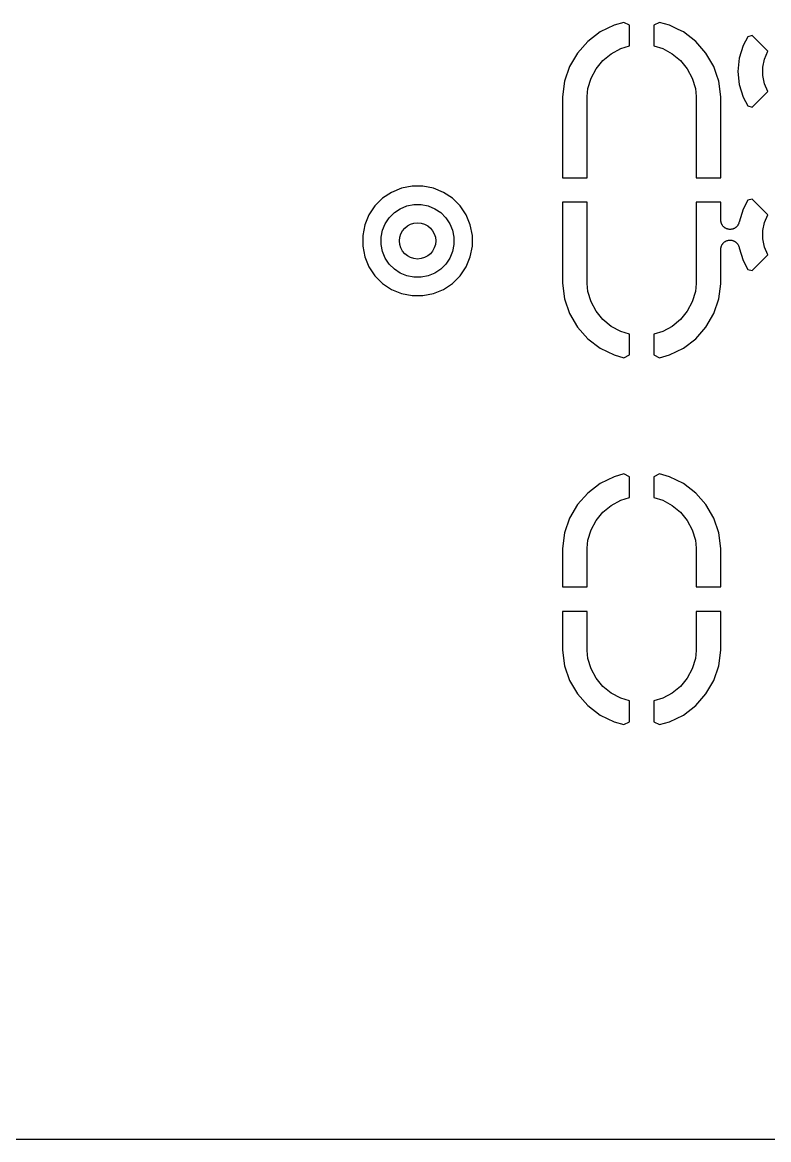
# Model space of a CAD drawing. Extents: x 0.48 to 2.43, y -7.79 to -4.85.
# Drawn here: x 1.0842 to 1.3267, y -7.7883 to -7.425 of the extents above; entities that cross this region are included whole.
import ezdxf

# ---------------------------------------------------------------- set-up
doc = ezdxf.new("R2010")
doc.units = 0
doc.header["$MEASUREMENT"] = 0
doc.layers.add('BLACK', color=7, linetype='CONTINUOUS')

msp = doc.modelspace()

# ---------------------------------------------------------------- linework, layer by layer
at = {"layer": 'BLACK', "linetype": 'CONTINUOUS'}
for p, q in [((1.27965, -7.42501), (1.27644, -7.4259)), ((1.28143, -7.42591), (1.27965, -7.42501)), ((1.29122, -7.42501), (1.28943, -7.42591)), ((1.29443, -7.4259), (1.29122, -7.42501)), ((1.2719, -7.42813), (1.26789, -7.43119)), ((1.27644, -7.4259), (1.2719, -7.42813)), ((1.28143, -7.4327), (1.28143, -7.42591)), ((1.28943, -7.42591), (1.28943, -7.4327)), ((1.29725, -7.42729), (1.29443, -7.4259)), ((1.29897, -7.42813), (1.29725, -7.42729)), ((1.30298, -7.43119), (1.29897, -7.42813)), ((1.26789, -7.43119), (1.26456, -7.43498)), ((1.27862, -7.43355), (1.28143, -7.4327)), ((1.28943, -7.4327), (1.29225, -7.43355)), ((1.30631, -7.43498), (1.30298, -7.43119)), ((1.31836, -7.43259), (1.31711, -7.43669)), ((1.31989, -7.42971), (1.31836, -7.43259)), ((1.32132, -7.42934), (1.31989, -7.42971)), ((1.32638, -7.4344), (1.32132, -7.42934)), ((1.26456, -7.43498), (1.26203, -7.43934)), ((1.27285, -7.43741), (1.27554, -7.4352)), ((1.27554, -7.4352), (1.27862, -7.43355)), ((1.29225, -7.43355), (1.29532, -7.4352)), ((1.29532, -7.4352), (1.29802, -7.43741)), ((1.30884, -7.43934), (1.30631, -7.43498)), ((1.32533, -7.43693), (1.32637, -7.43442)), ((1.32637, -7.43442), (1.32638, -7.4344)), ((1.26203, -7.43934), (1.2604, -7.44411)), ((1.27063, -7.44011), (1.27285, -7.43741)), ((1.29802, -7.43741), (1.30024, -7.44011)), ((1.30973, -7.44194), (1.30884, -7.43934)), ((1.31711, -7.43669), (1.3167, -7.44096)), ((1.3248, -7.43959), (1.32533, -7.43693)), ((1.3248, -7.4423), (1.3248, -7.43959)), ((1.26797, -7.44653), (1.26899, -7.44319)), ((1.26899, -7.44319), (1.27063, -7.44011)), ((1.30024, -7.44011), (1.30188, -7.44319)), ((1.30188, -7.44319), (1.30289, -7.44653)), ((1.31047, -7.44411), (1.30973, -7.44194)), ((1.30973, -7.44194), (1.30973, -7.44194)), ((1.3167, -7.44096), (1.31712, -7.44523)), ((1.32533, -7.44496), (1.3248, -7.4423)), ((1.2604, -7.44411), (1.25972, -7.4492)), ((1.26772, -7.44913), (1.26797, -7.44653)), ((1.30289, -7.44653), (1.30315, -7.44913)), ((1.31115, -7.4492), (1.31047, -7.44411)), ((1.31712, -7.44523), (1.31837, -7.44934)), ((1.32637, -7.44747), (1.32533, -7.44496)), ((1.25972, -7.4492), (1.25972, -7.47553)), ((1.26772, -7.47553), (1.26772, -7.44913)), ((1.30315, -7.44913), (1.30315, -7.47553)), ((1.31115, -7.47553), (1.31115, -7.4492)), ((1.31837, -7.44934), (1.31989, -7.45218)), ((1.32132, -7.45255), (1.32638, -7.44749)), ((1.32638, -7.44749), (1.32637, -7.44747)), ((1.31989, -7.45218), (1.32132, -7.45255)), ((1.25972, -7.47553), (1.26772, -7.47553)), ((1.30315, -7.47553), (1.31115, -7.47553)), ((1.2074, -7.47894), (1.20416, -7.48028)), ((1.21084, -7.47825), (1.2074, -7.47894)), ((1.21435, -7.47825), (1.21084, -7.47825)), ((1.21779, -7.47894), (1.21435, -7.47825)), ((1.22104, -7.48028), (1.21779, -7.47894)), ((1.20124, -7.48223), (1.19876, -7.48471)), ((1.20416, -7.48028), (1.20124, -7.48223)), ((1.22395, -7.48223), (1.22104, -7.48028)), ((1.22437, -7.48265), (1.22395, -7.48223)), ((1.22643, -7.48471), (1.22437, -7.48265)), ((1.22437, -7.48265), (1.22437, -7.48265)), ((1.25972, -7.48353), (1.25972, -7.50986)), ((1.26772, -7.48353), (1.25972, -7.48353)), ((1.26772, -7.50993), (1.26772, -7.48353)), ((1.31115, -7.48353), (1.30315, -7.48353)), ((1.30315, -7.48353), (1.30315, -7.50993)), ((1.31115, -7.48934), (1.31115, -7.48353)), ((1.31989, -7.48286), (1.31836, -7.48574)), ((1.32132, -7.48249), (1.31989, -7.48286)), ((1.32638, -7.48755), (1.32132, -7.48249)), ((1.19876, -7.48471), (1.19681, -7.48763)), ((1.20342, -7.48853), (1.20507, -7.48689)), ((1.20507, -7.48689), (1.207, -7.4856)), ((1.207, -7.4856), (1.20915, -7.48471)), ((1.20915, -7.48471), (1.21144, -7.48425)), ((1.21144, -7.48425), (1.21376, -7.48425)), ((1.21376, -7.48425), (1.21604, -7.48471)), ((1.21604, -7.48471), (1.21819, -7.4856)), ((1.21819, -7.4856), (1.22013, -7.48689)), ((1.22013, -7.48689), (1.22177, -7.48853)), ((1.22838, -7.48763), (1.22643, -7.48471)), ((1.31836, -7.48574), (1.31709, -7.48993)), ((1.19681, -7.48763), (1.19547, -7.49087)), ((1.20124, -7.49262), (1.20213, -7.49047)), ((1.20213, -7.49047), (1.20342, -7.48853)), ((1.22177, -7.48853), (1.22307, -7.49047)), ((1.22307, -7.49047), (1.22396, -7.49262)), ((1.22972, -7.49087), (1.22838, -7.48763)), ((1.31116, -7.48948), (1.31115, -7.48934)), ((1.31116, -7.48963), (1.31116, -7.48948)), ((1.31119, -7.48978), (1.31116, -7.48963)), ((1.31121, -7.48992), (1.31119, -7.48978)), ((1.31125, -7.49006), (1.31121, -7.48992)), ((1.31128, -7.49021), (1.31125, -7.49006)), ((1.31133, -7.49034), (1.31128, -7.49021)), ((1.31138, -7.49048), (1.31133, -7.49034)), ((1.31145, -7.49061), (1.31138, -7.49048)), ((1.3115, -7.49075), (1.31145, -7.49061)), ((1.31158, -7.49087), (1.3115, -7.49075)), ((1.31678, -7.49078), (1.3167, -7.4909)), ((1.31684, -7.49065), (1.31678, -7.49078)), ((1.31691, -7.49052), (1.31684, -7.49065)), ((1.31695, -7.49038), (1.31691, -7.49052)), ((1.31701, -7.49024), (1.31695, -7.49038)), ((1.31704, -7.4901), (1.31701, -7.49024)), ((1.31708, -7.48996), (1.31704, -7.4901)), ((1.31709, -7.48993), (1.31708, -7.48996)), ((1.3248, -7.49274), (1.32533, -7.49008)), ((1.32533, -7.49008), (1.32637, -7.48757)), ((1.32637, -7.48757), (1.32638, -7.48755)), ((1.19547, -7.49087), (1.19479, -7.49431)), ((1.19479, -7.49431), (1.19479, -7.49782)), ((1.20079, -7.4949), (1.20124, -7.49262)), ((1.22396, -7.49262), (1.22441, -7.4949)), ((1.23041, -7.49431), (1.22972, -7.49087)), ((1.23041, -7.49782), (1.23041, -7.49431)), ((1.31165, -7.491), (1.31158, -7.49087)), ((1.31174, -7.49111), (1.31165, -7.491)), ((1.31183, -7.49124), (1.31174, -7.49111)), ((1.31193, -7.49134), (1.31183, -7.49124)), ((1.31202, -7.49145), (1.31193, -7.49134)), ((1.31213, -7.49155), (1.31202, -7.49145)), ((1.31224, -7.49165), (1.31213, -7.49155)), ((1.31236, -7.49173), (1.31224, -7.49165)), ((1.31247, -7.49183), (1.31236, -7.49173)), ((1.3126, -7.4919), (1.31247, -7.49183)), ((1.31272, -7.49198), (1.3126, -7.4919)), ((1.31286, -7.49203), (1.31272, -7.49198)), ((1.31299, -7.4921), (1.31286, -7.49203)), ((1.31313, -7.49215), (1.31299, -7.4921)), ((1.31326, -7.4922), (1.31313, -7.49215)), ((1.31341, -7.49223), (1.31326, -7.4922)), ((1.31355, -7.49228), (1.31341, -7.49223)), ((1.31369, -7.49229), (1.31355, -7.49228)), ((1.31384, -7.49232), (1.31369, -7.49229)), ((1.31398, -7.49232), (1.31384, -7.49232)), ((1.31413, -7.49234), (1.31398, -7.49232)), ((1.31428, -7.49232), (1.31413, -7.49234)), ((1.31442, -7.49233), (1.31428, -7.49232)), ((1.31457, -7.4923), (1.31442, -7.49233)), ((1.31471, -7.49228), (1.31457, -7.4923)), ((1.31485, -7.49224), (1.31471, -7.49228)), ((1.315, -7.49222), (1.31485, -7.49224)), ((1.31513, -7.49216), (1.315, -7.49222)), ((1.31527, -7.49212), (1.31513, -7.49216)), ((1.3154, -7.49205), (1.31527, -7.49212)), ((1.31554, -7.492), (1.3154, -7.49205)), ((1.31566, -7.49192), (1.31554, -7.492)), ((1.31579, -7.49185), (1.31566, -7.49192)), ((1.31591, -7.49176), (1.31579, -7.49185)), ((1.31603, -7.49168), (1.31591, -7.49176)), ((1.31614, -7.49157), (1.31603, -7.49168)), ((1.31625, -7.49148), (1.31614, -7.49157)), ((1.31634, -7.49137), (1.31625, -7.49148)), ((1.31645, -7.49127), (1.31634, -7.49137)), ((1.31653, -7.49114), (1.31645, -7.49127)), ((1.31662, -7.49103), (1.31653, -7.49114)), ((1.3167, -7.4909), (1.31662, -7.49103)), ((1.3248, -7.49545), (1.3248, -7.49274)), ((1.19479, -7.49782), (1.19547, -7.50126)), ((1.20079, -7.49723), (1.20079, -7.4949)), ((1.20124, -7.49951), (1.20079, -7.49723)), ((1.22441, -7.49723), (1.22396, -7.49951)), ((1.22441, -7.4949), (1.22441, -7.49723)), ((1.22972, -7.50126), (1.23041, -7.49782)), ((1.31122, -7.49818), (1.31126, -7.49805)), ((1.31126, -7.49805), (1.31129, -7.49791)), ((1.31129, -7.49791), (1.31135, -7.49777)), ((1.31135, -7.49777), (1.31139, -7.49763)), ((1.31139, -7.49763), (1.31146, -7.4975)), ((1.31146, -7.4975), (1.31152, -7.49737)), ((1.31152, -7.49737), (1.3116, -7.49724)), ((1.3116, -7.49724), (1.31167, -7.49711)), ((1.31167, -7.49711), (1.31177, -7.497)), ((1.31177, -7.497), (1.31185, -7.49688)), ((1.31185, -7.49688), (1.31195, -7.49678)), ((1.31195, -7.49678), (1.31205, -7.49666)), ((1.31205, -7.49666), (1.31216, -7.49657)), ((1.31216, -7.49657), (1.31227, -7.49647)), ((1.31227, -7.49647), (1.31239, -7.49639)), ((1.31239, -7.49639), (1.31251, -7.4963)), ((1.31251, -7.4963), (1.31264, -7.49623)), ((1.31264, -7.49623), (1.31276, -7.49615)), ((1.31276, -7.49615), (1.31289, -7.4961)), ((1.31289, -7.4961), (1.31303, -7.49603)), ((1.31303, -7.49603), (1.31316, -7.49599)), ((1.31316, -7.49599), (1.3133, -7.49593)), ((1.3133, -7.49593), (1.31344, -7.4959)), ((1.31344, -7.4959), (1.31359, -7.49586)), ((1.31359, -7.49586), (1.31373, -7.49585)), ((1.31373, -7.49585), (1.31387, -7.49582)), ((1.31387, -7.49582), (1.31402, -7.49582)), ((1.31402, -7.49582), (1.31417, -7.49581)), ((1.31417, -7.49581), (1.31431, -7.49582)), ((1.31431, -7.49582), (1.31446, -7.49582)), ((1.31446, -7.49582), (1.31461, -7.49585)), ((1.31461, -7.49585), (1.31475, -7.49587)), ((1.31475, -7.49587), (1.31489, -7.49591)), ((1.31489, -7.49591), (1.31503, -7.49594)), ((1.31503, -7.49594), (1.31517, -7.496)), ((1.31517, -7.496), (1.31531, -7.49604)), ((1.31531, -7.49604), (1.31544, -7.49611)), ((1.31544, -7.49611), (1.31557, -7.49617)), ((1.31557, -7.49617), (1.3157, -7.49625)), ((1.3157, -7.49625), (1.31583, -7.49632)), ((1.31583, -7.49632), (1.31594, -7.49641)), ((1.31594, -7.49641), (1.31606, -7.49649)), ((1.31606, -7.49649), (1.31616, -7.4966)), ((1.31616, -7.4966), (1.31628, -7.49669)), ((1.31628, -7.49669), (1.31637, -7.49681)), ((1.31637, -7.49681), (1.31647, -7.49691)), ((1.31647, -7.49691), (1.31655, -7.49703)), ((1.31655, -7.49703), (1.31665, -7.49715)), ((1.31665, -7.49715), (1.31672, -7.49728)), ((1.31672, -7.49728), (1.3168, -7.4974)), ((1.3168, -7.4974), (1.31685, -7.49753)), ((1.31685, -7.49753), (1.31692, -7.49767)), ((1.31692, -7.49767), (1.31697, -7.4978)), ((1.31697, -7.4978), (1.31702, -7.49794)), ((1.31702, -7.49794), (1.31705, -7.49808)), ((1.31705, -7.49808), (1.31709, -7.49823)), ((1.32533, -7.49811), (1.3248, -7.49545)), ((1.19547, -7.50126), (1.19681, -7.5045)), ((1.20213, -7.50166), (1.20124, -7.49951)), ((1.20342, -7.50359), (1.20213, -7.50166)), ((1.22307, -7.50166), (1.22177, -7.50359)), ((1.22396, -7.49951), (1.22307, -7.50166)), ((1.22838, -7.5045), (1.22972, -7.50126)), ((1.31115, -7.49877), (1.31117, -7.49862)), ((1.31115, -7.49881), (1.31115, -7.49877)), ((1.31115, -7.50986), (1.31115, -7.49881)), ((1.31117, -7.49848), (1.3112, -7.49833)), ((1.31117, -7.49862), (1.31117, -7.49848)), ((1.3112, -7.49833), (1.31122, -7.49818)), ((1.31709, -7.49823), (1.3171, -7.49831)), ((1.3171, -7.49831), (1.31837, -7.50249)), ((1.32132, -7.5057), (1.32638, -7.50064)), ((1.32637, -7.50062), (1.32533, -7.49811)), ((1.32638, -7.50064), (1.32637, -7.50062)), ((1.19681, -7.5045), (1.19876, -7.50742)), ((1.20507, -7.50524), (1.20342, -7.50359)), ((1.207, -7.50653), (1.20507, -7.50524)), ((1.22013, -7.50524), (1.21819, -7.50653)), ((1.22177, -7.50359), (1.22013, -7.50524)), ((1.22643, -7.50742), (1.22838, -7.5045)), ((1.31837, -7.50249), (1.31989, -7.50533)), ((1.31989, -7.50533), (1.32132, -7.5057)), ((1.19876, -7.50742), (1.20124, -7.5099)), ((1.20915, -7.50742), (1.207, -7.50653)), ((1.21144, -7.50787), (1.20915, -7.50742)), ((1.21376, -7.50787), (1.21144, -7.50787)), ((1.21604, -7.50742), (1.21376, -7.50787)), ((1.21819, -7.50653), (1.21604, -7.50742)), ((1.22395, -7.5099), (1.22643, -7.50742)), ((1.20124, -7.5099), (1.20416, -7.51185)), ((1.20416, -7.51185), (1.2074, -7.51319)), ((1.21779, -7.51319), (1.22104, -7.51185)), ((1.22104, -7.51185), (1.22395, -7.5099)), ((1.25972, -7.50986), (1.2604, -7.51495)), ((1.26797, -7.51253), (1.26772, -7.50993)), ((1.26899, -7.51587), (1.26797, -7.51253)), ((1.30289, -7.51253), (1.30188, -7.51587)), ((1.30315, -7.50993), (1.30289, -7.51253)), ((1.31047, -7.51495), (1.31112, -7.51005)), ((1.31112, -7.51005), (1.31115, -7.50986)), ((1.31112, -7.51005), (1.31112, -7.51005)), ((1.2074, -7.51319), (1.21084, -7.51387)), ((1.21084, -7.51387), (1.21435, -7.51387)), ((1.21435, -7.51387), (1.21779, -7.51319)), ((1.2604, -7.51495), (1.26203, -7.51972)), ((1.27063, -7.51895), (1.26899, -7.51587)), ((1.30188, -7.51587), (1.30024, -7.51895)), ((1.30884, -7.51972), (1.31047, -7.51495)), ((1.26203, -7.51972), (1.26456, -7.52408)), ((1.27285, -7.52164), (1.27063, -7.51895)), ((1.30024, -7.51895), (1.29802, -7.52164)), ((1.30631, -7.52408), (1.30884, -7.51972)), ((1.27554, -7.52386), (1.27285, -7.52164)), ((1.29802, -7.52164), (1.29532, -7.52386)), ((1.26456, -7.52408), (1.26789, -7.52786)), ((1.27862, -7.5255), (1.27554, -7.52386)), ((1.28143, -7.52636), (1.27862, -7.5255)), ((1.28143, -7.53315), (1.28143, -7.52636)), ((1.29225, -7.5255), (1.28943, -7.52636)), ((1.28943, -7.52636), (1.28943, -7.53315)), ((1.29532, -7.52386), (1.29225, -7.5255)), ((1.30298, -7.52786), (1.30631, -7.52408)), ((1.26789, -7.52786), (1.2719, -7.53092)), ((1.29897, -7.53092), (1.30298, -7.52786)), ((1.2719, -7.53092), (1.27644, -7.53315)), ((1.27644, -7.53315), (1.27965, -7.53404)), ((1.27965, -7.53404), (1.28143, -7.53315)), ((1.28943, -7.53315), (1.29122, -7.53404)), ((1.29122, -7.53404), (1.29443, -7.53315)), ((1.29443, -7.53315), (1.29897, -7.53092)), ((1.27644, -7.57275), (1.2719, -7.57498)), ((1.27965, -7.57186), (1.27644, -7.57275)), ((1.28143, -7.57276), (1.27965, -7.57186)), ((1.28143, -7.57955), (1.28143, -7.57276)), ((1.29122, -7.57186), (1.28943, -7.57276)), ((1.28943, -7.57276), (1.28943, -7.57955)), ((1.29443, -7.57275), (1.29122, -7.57186)), ((1.29897, -7.57498), (1.29443, -7.57275)), ((1.2719, -7.57498), (1.26789, -7.57804)), ((1.30298, -7.57804), (1.29897, -7.57498)), ((1.26789, -7.57804), (1.26456, -7.58183)), ((1.27554, -7.58205), (1.27862, -7.5804)), ((1.27862, -7.5804), (1.28143, -7.57955)), ((1.28943, -7.57955), (1.29225, -7.5804)), ((1.29225, -7.5804), (1.29532, -7.58205)), ((1.30631, -7.58183), (1.30298, -7.57804)), ((1.26456, -7.58183), (1.26203, -7.58619)), ((1.27063, -7.58696), (1.27285, -7.58426)), ((1.27285, -7.58426), (1.27554, -7.58205)), ((1.29532, -7.58205), (1.29802, -7.58426)), ((1.29802, -7.58426), (1.30024, -7.58696)), ((1.30884, -7.58619), (1.30631, -7.58183)), ((1.26203, -7.58619), (1.2604, -7.59096)), ((1.26899, -7.59004), (1.27063, -7.58696)), ((1.30024, -7.58696), (1.30188, -7.59004)), ((1.31047, -7.59096), (1.30884, -7.58619)), ((1.2604, -7.59096), (1.25972, -7.59605)), ((1.26797, -7.59338), (1.26899, -7.59004)), ((1.30188, -7.59004), (1.30289, -7.59338)), ((1.31115, -7.59605), (1.31047, -7.59096)), ((1.25972, -7.59605), (1.25972, -7.6086)), ((1.26772, -7.59598), (1.26797, -7.59338)), ((1.26772, -7.6086), (1.26772, -7.59598)), ((1.30289, -7.59338), (1.30315, -7.59598)), ((1.30315, -7.59598), (1.30315, -7.6086)), ((1.31115, -7.6086), (1.31115, -7.59605)), ((1.25972, -7.6086), (1.26772, -7.6086)), ((1.30315, -7.6086), (1.31115, -7.6086)), ((1.25972, -7.6166), (1.25972, -7.62915)), ((1.26772, -7.6166), (1.25972, -7.6166)), ((1.26772, -7.62922), (1.26772, -7.6166)), ((1.30315, -7.6166), (1.30315, -7.62922)), ((1.31115, -7.6166), (1.30315, -7.6166)), ((1.31115, -7.62915), (1.31115, -7.6166)), ((1.25972, -7.62915), (1.2604, -7.63424)), ((1.26797, -7.63182), (1.26772, -7.62922)), ((1.26899, -7.63516), (1.26797, -7.63182)), ((1.30289, -7.63182), (1.30188, -7.63516)), ((1.30315, -7.62922), (1.30289, -7.63182)), ((1.31047, -7.63424), (1.31115, -7.62915)), ((1.2604, -7.63424), (1.26203, -7.63901)), ((1.27063, -7.63824), (1.26899, -7.63516)), ((1.30188, -7.63516), (1.30024, -7.63824)), ((1.30884, -7.63901), (1.31047, -7.63424)), ((1.26203, -7.63901), (1.26456, -7.64337)), ((1.27285, -7.64093), (1.27063, -7.63824)), ((1.30024, -7.63824), (1.29802, -7.64093)), ((1.30631, -7.64337), (1.30884, -7.63901)), ((1.26456, -7.64337), (1.26789, -7.64715)), ((1.27554, -7.64315), (1.27285, -7.64093)), ((1.27862, -7.64479), (1.27554, -7.64315)), ((1.29532, -7.64315), (1.29225, -7.64479)), ((1.29802, -7.64093), (1.29532, -7.64315)), ((1.30298, -7.64715), (1.30631, -7.64337)), ((1.28143, -7.64565), (1.27862, -7.64479)), ((1.28143, -7.65244), (1.28143, -7.64565)), ((1.29225, -7.64479), (1.28943, -7.64565)), ((1.28943, -7.64565), (1.28943, -7.65244)), ((1.26789, -7.64715), (1.2719, -7.65022)), ((1.2719, -7.65022), (1.27644, -7.65244)), ((1.29443, -7.65244), (1.29897, -7.65022)), ((1.29897, -7.65022), (1.30298, -7.64715)), ((1.27644, -7.65244), (1.27965, -7.65334)), ((1.27965, -7.65334), (1.28143, -7.65244)), ((1.28943, -7.65244), (1.29122, -7.65334)), ((1.29122, -7.65334), (1.29443, -7.65244)), ((2.40132, -7.78829), (0.86155, -7.78829))]:
    msp.add_line(p, q, dxfattribs=at)
at = {"layer": 'BLACK'}
msp.add_circle((1.2126, -7.49606), 0.005906, dxfattribs=at)

doc.saveas('drawing.dxf')
